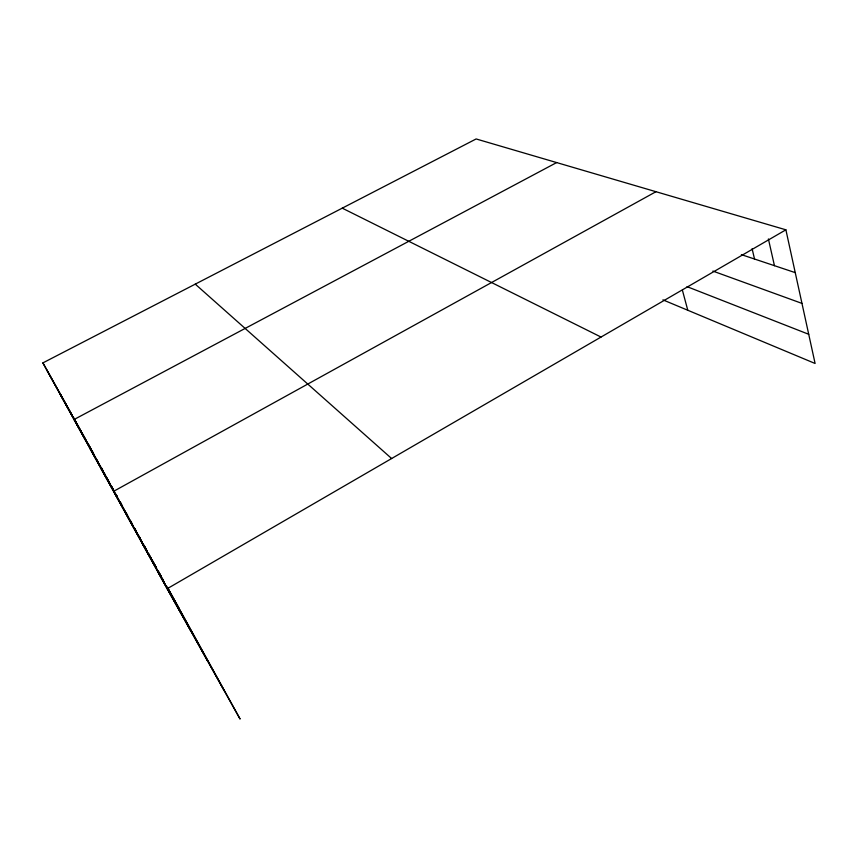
<?xml version="1.0" encoding="UTF-8"?>
<svg xmlns="http://www.w3.org/2000/svg" width="858" height="858" viewBox="0 0 858 858"><rect width="100%" height="100%" fill="white"/><g stroke="black" fill="none" stroke-linecap="round" stroke-linejoin="round"><path stroke-width="1.29" d="M167.836 588.095L240.09 719.047L167.171 588.738L785.885 229.815L815.1 363.481L662.923 299.86M655.962 191.709L113.578 491.344L147.083 551.265M556.649 162.57L74.056 419.519L105.877 476.447L85.918 440.218M167.171 588.738L42.9 362.891L476.136 138.953L785.885 229.815M741.376 254.633L795.237 272.63M712.891 271.074L801.973 303.4M687.033 286.647L808.719 334.288M342.256 208.162L601.018 337.055M195.259 284.137L391.623 458.526M42.9 362.891L72.287 415.486M81.027 431.134L72.909 416.602L76.673 423.455M82.271 433.354L86.454 440.894M88.331 444.197L90.712 448.466M91.892 450.579L93.072 452.692M46.89 370.141L73.059 417.213M59.728 393.479L87.023 442.567L68.533 408.998M110.253 484.277L106.499 477.552L114.489 492.052M111.508 486.518L112.763 488.76M115.862 494.305L117.096 496.525L115.744 494.337M122.158 505.576L120.195 502.059L121.45 504.343M89.65 447.855L115.251 493.822L87.655 443.715M101.115 468.693L127.188 515.497L115.873 494.937M148.337 553.496L149.582 555.727L148.327 553.442M150.214 556.863L151.48 559.126M152.756 561.4L156.553 568.2M157.818 570.452L160.95 576.05M162.194 578.292L163.449 580.523M167.975 588.609L179.011 608.343M127.156 516.033L156.403 568.511L141.495 541.452M142.031 543.05L172.715 598.144M158.376 572.758L181.467 614.038M101.319 467.556L102.531 469.755M87.602 442.953L88.739 445.023M89.307 446.053L94.015 454.601M97.061 460.113L98.284 462.323M102.038 469.144L103.303 471.439M103.936 472.576L105.094 474.689M106.832 477.842L108.58 481.006M111.572 486.422L114.575 491.881M115.83 494.144L117.074 496.407M125.847 512.323L127.617 515.508M130.545 520.827L131.724 522.962M134.77 528.485L135.982 530.694M139.082 536.304L140.347 538.599M144.144 545.484L146.536 549.828M148.927 554.161L150.729 557.421M151.973 559.673L155.706 566.452M158.762 571.986L161.132 576.297M166.559 586.132L224.27 690.765M77.241 424.485L85.328 439.157M117.643 497.769L118.822 499.914M119.991 502.048L122.941 507.4M123.531 508.462L129.043 518.468M129.665 519.583L133.483 526.522M134.76 528.828L142.063 542.084M143.297 544.326L147.072 551.168M150.182 556.81L156.789 568.8M158.666 572.211L164.318 582.453M167.331 587.934L207.475 660.757M59.942 393.393L67.911 407.861M127.831 516.645L140.862 540.304M157.014 569.626L190.658 630.716M682.389 290.154L687.784 310.253M752.101 248.713L754.525 259.019M768.393 238.942L774.452 265.68"/></g></svg>
